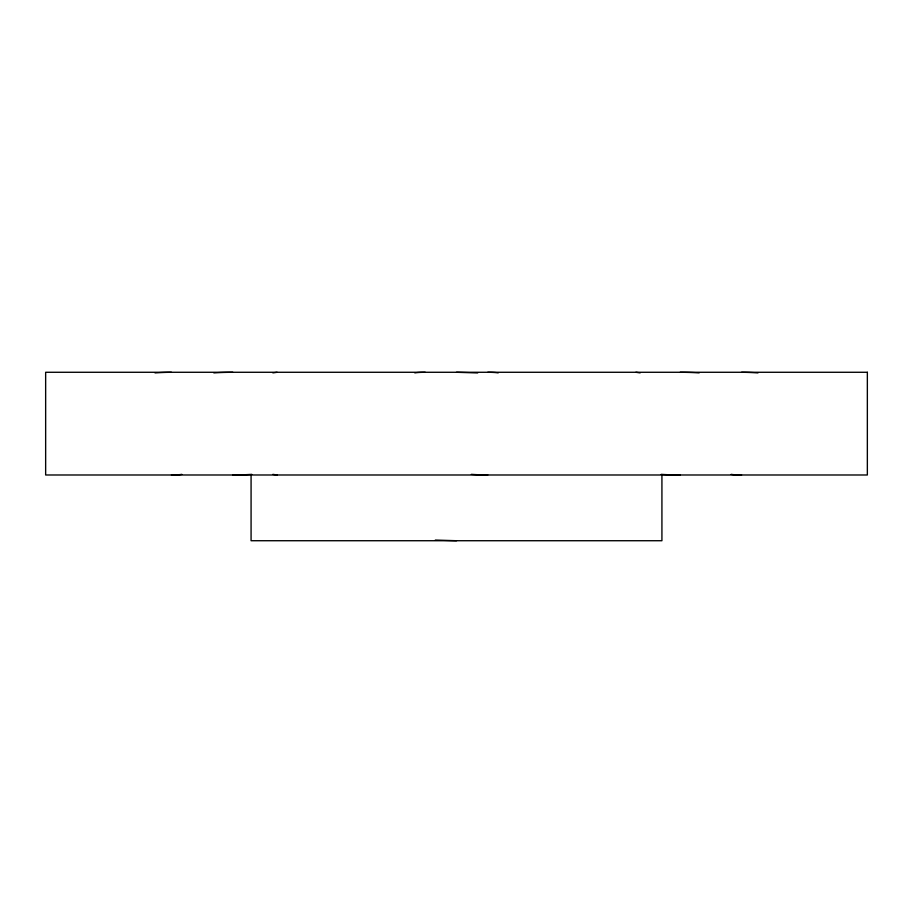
<?xml version="1.0" encoding="UTF-8"?>
<svg xmlns="http://www.w3.org/2000/svg" width="913" height="913" viewBox="0 0 913 913"><rect width="100%" height="100%" fill="white"/><g stroke="black" fill="none" stroke-linecap="round" stroke-linejoin="round"><path stroke-width="1.37" d="M272.873 372.881L277.096 372.276M456.5 372.276L477.682 372.938M456.5 540.724L435.318 540.062M635.905 372.276L640.127 372.881M272.873 474.361L277.096 474.977M661.925 474.988L661.925 540.724L251.075 540.724L251.075 474.988M680.196 372.287A44.68 6.414 0 0 1 699.153 372.903M680.196 474.965A44.68 6.414 0 0 1 661.24 474.349M741.584 372.287A44.68 4.531 5.9 0 1 757.984 372.903M741.584 474.965A44.68 4.531 -5.9 0 1 731.176 474.349M414.822 372.903A44.68 4.531 5.9 0 1 425.23 372.287M213.847 372.903A44.68 6.414 0 0 1 232.804 372.287M251.76 474.349A44.68 6.414 0 0 1 232.804 474.965M155.016 372.903A44.68 4.531 -5.9 0 1 171.416 372.287M181.824 474.349A44.68 4.531 5.9 0 1 171.416 474.965M487.77 372.287A44.68 4.531 -5.9 0 1 498.178 372.903M487.77 474.965A44.68 4.531 5.9 0 1 471.37 474.349M867.35 372.276L45.65 372.276L45.65 474.988L867.35 474.988L867.35 372.276"/></g></svg>
